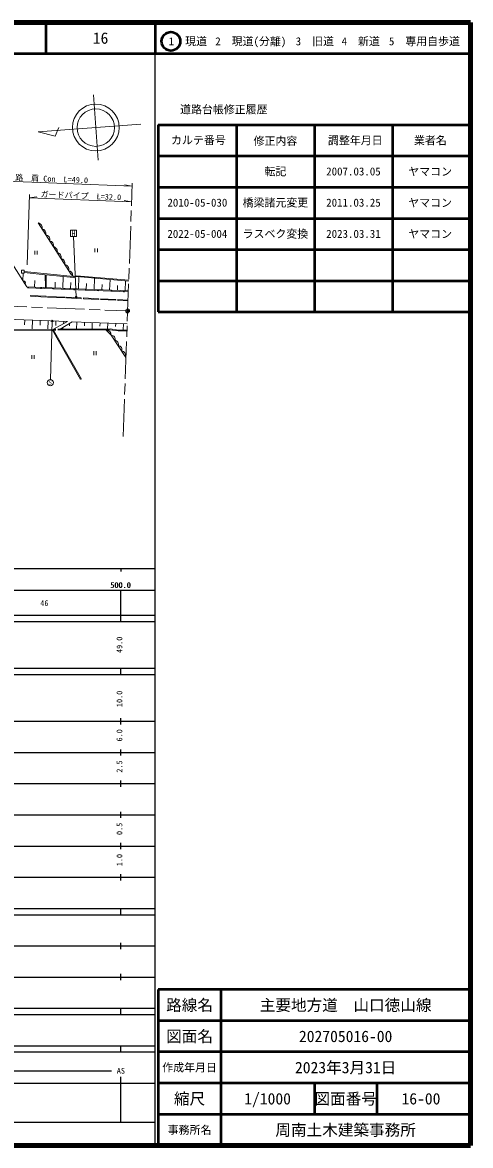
# Model space of a CAD drawing. Units: millimetres, scale not verified. Extents: x 40000 to 680000, y 20000 to 380000.
# Drawn here: x 536483 to 680000, y 20000 to 380000 of the extents above; entities that cross this region are included whole.
import ezdxf
from ezdxf.enums import TextEntityAlignment as Align

# ---------------------------------------------------------------- set-up
doc = ezdxf.new("R2010")
doc.units = ezdxf.units.MM
doc.header["$LTSCALE"] = 1000
doc.header["$PDMODE"] = 32
doc.header["$PDSIZE"] = 500
doc.linetypes.add('CHAIN', pattern=[18.5, 12, -1.5, 3.5, -1.5])
for name, color, linetype, lineweight in [('M-BGD', 7, 'Continuous', 13), ('M-BMK', 2, 'CHAIN', 13), ('M-BMK-SRVR', 3, 'Continuous', 13), ('M-STR-HTXT', 7, 'Continuous', 13), ('M-STR-STRC', 7, 'Continuous', 13), ('M-TTL', 2, 'Continuous', 140), ('M-TTL-BAND', 7, 'Continuous', 25), ('M-TTL-FRAM', 2, 'Continuous', 50), ('M-TTL-LINE', 7, 'Continuous', 50)]:
    doc.layers.add(name, color=color, linetype=linetype, lineweight=lineweight)
doc.layers.add('M-OTRS', color=6, linetype='Continuous')
doc.layers.add('M-TTL-TXT', color=7, linetype='Continuous')
doc.styles.add('ＭＳ ゴシック', font='')
doc.styles.get('ＭＳ ゴシック').set_extended_font_data('MS Gothic')

msp = doc.modelspace()

# ---------------------------------------------------------------- hatches: boundary and pattern name
at = {"layer": 'M-BGD'}
for points in [[(538414, 294929), (538115, 294941, -1)], [(542571, 294761), (542271, 294773, -1)], [(546524, 294601), (546224, 294613, -1)], [(550056, 294458), (549756, 294470, -1)], [(553213, 294330), (552913, 294342, -1)], [(556822, 294184), (556522, 294196, -1)], [(560846, 294021), (560546, 294033, -1)], [(565080, 293850), (564780, 293862, -1)], [(569141, 293685), (568842, 293697, -1)]]:
    msp.add_hatch(color=256, dxfattribs=at).paths.add_polyline_path(points)
at = {"layer": 'M-STR-HTXT'}
for points in [[(553917, 292106, -1), (553477, 291867, -1)], [(545838, 284120, -1), (546206, 284458, -1)]]:
    msp.add_hatch(color=256, dxfattribs=at).paths.add_polyline_path(points)

# ---------------------------------------------------------------- linework, layer by layer
at = {"layer": 'M-BGD'}
for p, q in [((537877, 295264), (527821, 311078)), ((540415, 306799), (540415, 305599)), ((541215, 306799), (541215, 305599)), ((559669, 307573), (559669, 306373)), ((560469, 307573), (560469, 306373)), ((536594, 297281), (536667, 299689)), ((537044, 299837), (543793, 299154)), ((543812, 295011), (543793, 299154)), ((544112, 294998), (544093, 299123)), ((536740, 297052), (537272, 296216)), ((537886, 295250), (570401, 293934)), ((540315, 295152), (540400, 297244)), ((546919, 294885), (546995, 296777)), ((549417, 294784), (549570, 298569)), ((551915, 294683), (551993, 296620)), ((554413, 294582), (554570, 298457)), ((556911, 294480), (556984, 296299)), ((559409, 294379), (559556, 298017)), ((561907, 294278), (561975, 295978)), ((564404, 294177), (564542, 297576)), ((566902, 294076), (566966, 295656)), ((569400, 293975), (569528, 297135)), ((538414, 294929), (538115, 294941)), ((538120, 294941), (570389, 293635)), ((542571, 294761), (542271, 294773)), ((546524, 294601), (546224, 294613)), ((550056, 294458), (549756, 294470)), ((553213, 294330), (552913, 294342)), ((556822, 294184), (556522, 294196)), ((560846, 294021), (560546, 294033)), ((565080, 293850), (564780, 293862)), ((569141, 293685), (568842, 293697)), ((537195, 284645), (537133, 283097)), ((539693, 284544), (539577, 281668)), ((542191, 284443), (542133, 283005)), ((544689, 284343), (544582, 281686)), ((546067, 281413), (555105, 265550)), ((547170, 281695), (546410, 281692)), ((546410, 281692), (546411, 281415)), ((547171, 281418), (546411, 281415)), ((546411, 281415), (555366, 265698)), ((547187, 284242), (547134, 282914)), ((548529, 281699), (547770, 281697)), ((548530, 281424), (547771, 281421)), ((564625, 281757), (548529, 281699)), ((548529, 281699), (548530, 281424)), ((564325, 281494), (548530, 281424)), ((549380, 282225), (549363, 281702)), ((549685, 284141), (549656, 283421)), ((551508, 283538), (551502, 282731)), ((553851, 284029), (553758, 281718)), ((556349, 283929), (556303, 282774)), ((558847, 283829), (558763, 281736)), ((561345, 283730), (561303, 282683)), ((563843, 283630), (563768, 281753)), ((566341, 283530), (566303, 282592)), ((568839, 283430), (568759, 281435)), ((559300, 274602), (559300, 273402)), ((560100, 274602), (560100, 273402)), ((539440, 273399), (539440, 272199)), ((540240, 273399), (540240, 272199))]:
    msp.add_line(p, q, dxfattribs=at)
for points in [[(541531, 315729), (552090, 299211), (552783, 298545)], [(537044, 300139), (552783, 298545), (553818, 298825), (570522, 297348)], [(544093, 299123), (552808, 298241), (553845, 298521), (570496, 297049)], [(519300, 281523), (525715, 285108), (550915, 284091), (546410, 281693), (546410, 281692)], [(546411, 281415), (519646, 281297), (519300, 281523)], [(546410, 281692), (519735, 281597), (519595, 281689)], [(570021, 283383), (552398, 284087), (548529, 281699)], [(563146, 281488), (564934, 279746), (569635, 272613)], [(564325, 281494), (567185, 281115), (569941, 281151)], [(564625, 281757), (567203, 281415), (569937, 281451)]]:
    msp.add_lwpolyline(points, dxfattribs=at)
msp.add_lwpolyline([(536144, 300589), (537044, 300589), (537044, 299689), (536144, 299689)], close=True, dxfattribs=at)
for centre, radius, start, end in [((541246, 314207), 1548, 345.78332, 79.39405), ((542461, 312306), 1548, 345.78332, 79.39405), ((543677, 310404), 1548, 345.78332, 79.39405), ((544893, 308502), 1548, 345.78332, 79.39405), ((546108, 306601), 1548, 345.78332, 79.39405), ((547324, 304699), 1548, 345.78332, 79.39405), ((548539, 302798), 1548, 345.78332, 79.39405), ((549755, 300896), 1548, 345.78332, 79.39405), ((550971, 298994), 1548, 353.14693, 79.39405), ((536924, 296582), 505, 313.62521, 111.2834), ((538265, 294935), 150, 357.68237, 177.68237), ((542421, 294767), 150, 357.68237, 177.68237), ((546374, 294607), 150, 357.68237, 177.68237), ((549906, 294464), 150, 357.68237, 177.68237), ((553063, 294336), 150, 357.68237, 177.68237), ((556672, 294190), 150, 357.68237, 177.68237), ((560696, 294027), 150, 357.68237, 177.68237), ((564930, 293856), 150, 357.68237, 177.68237), ((568991, 293691), 150, 357.68237, 177.68237), ((563229, 279708), 1705, 1.27817, 90.17191), ((564897, 278510), 1237, 338.46644, 88.31169), ((566011, 276820), 1237, 338.46644, 88.31169), ((567125, 275130), 1237, 338.46644, 88.31169), ((568239, 273439), 1237, 338.46644, 88.31169)]:
    msp.add_arc(centre, radius, start, end, dxfattribs=at)
at = {"layer": 'M-BMK'}
msp.add_line((568724, 247240), (571640, 328501), dxfattribs=at)
msp.add_lwpolyline([(208965, 300413), (235951, 301023), (370610, 295970), (470424, 291588), (570170, 287527)], dxfattribs=at)
at = {"layer": 'M-BMK-SRVR'}
for p, q in [((560738, 335816), (559187, 356759)), ((574423, 347358), (541484, 344919)), ((546974, 343514), (548118, 346288)), ((541484, 344919), (546974, 343514))]:
    msp.add_line(p, q, dxfattribs=at)
for centre, radius in [((559959, 346329), 7500), ((559962, 346287), 6000), ((570170, 287527), 600)]:
    msp.add_circle(centre, radius, dxfattribs=at)
at = {"layer": 'M-OTRS'}
msp.add_point((570170, 287527), dxfattribs=at)
msp.add_point((570170, 287527), dxfattribs=at)
at = {"layer": 'M-STR-HTXT'}
for p, q in [((490479, 330804), (571604, 327502)), ((571604, 327502), (569189, 327942)), ((537956, 302292), (538708, 324838)), ((538675, 323838), (541118, 324081)), ((538675, 323838), (571425, 322505)), ((571425, 322505), (569009, 322945)), ((553697, 291986), (552820, 311374)), ((546022, 284289), (545416, 265546))]:
    msp.add_line(p, q, dxfattribs=at)
for centre in [(553697, 291986), (546022, 284289)]:
    msp.add_circle(centre, 250, dxfattribs=at)
at = {"layer": 'M-STR-STRC'}
for p, q in [((539062, 292211), (539073, 292460)), ((539062, 292211), (544038, 291981)), ((539073, 292460), (544050, 292231)), ((544038, 291981), (544050, 292231)), ((544545, 291958), (544556, 292208)), ((544545, 291958), (550120, 291701)), ((544556, 292208), (550132, 291951)), ((550120, 291701), (550132, 291951)), ((550563, 291680), (550575, 291930)), ((550563, 291680), (555301, 291462)), ((550575, 291930), (555312, 291712)), ((555301, 291462), (555312, 291712)), ((556020, 291429), (556032, 291678)), ((556032, 291678), (560940, 291452)), ((556020, 291429), (560928, 291202)), ((560928, 291202), (560940, 291452)), ((561526, 291175), (561538, 291425)), ((561526, 291175), (566379, 290951)), ((561538, 291425), (566390, 291201)), ((566379, 290951), (566390, 291201)), ((566978, 290923), (566990, 291173)), ((566978, 290923), (570286, 290771)), ((566990, 291173), (570295, 291021))]:
    msp.add_line(p, q, dxfattribs=at)
msp.add_lwpolyline([(551820, 311374), (553820, 311374), (553820, 313374), (551820, 313374)], close=True, dxfattribs=at)
msp.add_circle((545383, 264547), 1000, dxfattribs=at)
at = {"layer": 'M-TTL'}
for p, q in [((680000, 380000), (40000, 380000)), ((680000, 20000), (680000, 380000)), ((40000, 20000), (680000, 20000))]:
    msp.add_line(p, q, dxfattribs=at)
at = {"layer": 'M-TTL-BAND'}
for p, q in [((579000, 20000), (579000, 370000)), ((40000, 205000), (579000, 205000)), ((568000, 205000), (568000, 204000)), ((68000, 198000), (579000, 198000)), ((568000, 188000), (568000, 198000)), ((40000, 190000), (579000, 190000)), ((40000, 188000), (579000, 188000)), ((40000, 173000), (579000, 173000)), ((568000, 171000), (568000, 173000)), ((40000, 171000), (579000, 171000)), ((40000, 156000), (579000, 156000)), ((568000, 155000), (568000, 157000)), ((46000, 146000), (579000, 146000)), ((568000, 145000), (568000, 147000)), ((568000, 135000), (568000, 137000)), ((52000, 136000), (579000, 136000)), ((46000, 126000), (579000, 126000)), ((568000, 125000), (568000, 127000)), ((52000, 116000), (579000, 116000)), ((568000, 115000), (568000, 117000)), ((46000, 106000), (579000, 106000)), ((568000, 105000), (568000, 107000)), ((40000, 96000), (579000, 96000)), ((40000, 94000), (579000, 94000)), ((568000, 94000), (568000, 96000)), ((49000, 84000), (579000, 84000)), ((568000, 83000), (568000, 85000)), ((40000, 74000), (579000, 74000)), ((568000, 73000), (568000, 75000)), ((40000, 64000), (579000, 64000)), ((40000, 62000), (579000, 62000)), ((568000, 62000), (568000, 64000)), ((40000, 52000), (579000, 52000)), ((568000, 50000), (568000, 52000)), ((40000, 50000), (579000, 50000)), ((71000, 44000), (565000, 44000)), ((40000, 40000), (579000, 40000)), ((568000, 27500), (568000, 42000)), ((68000, 27500), (579000, 27500))]:
    msp.add_line(p, q, dxfattribs=at)
at = {"layer": 'M-TTL-FRAM'}
for p, q in [((580000, 347197), (580000, 287197)), ((580000, 347197), (680000, 347197)), ((580000, 287197), (680000, 287197)), ((680000, 70000), (580000, 70000)), ((580000, 70000), (580000, 20000))]:
    msp.add_line(p, q, dxfattribs=at)
at = {"layer": 'M-TTL-LINE'}
for p, q in [((543997, 380000), (543997, 370000)), ((579000, 380000), (579000, 370000)), ((40000, 370000), (680000, 370000)), ((605000, 347197), (605000, 287197)), ((630000, 347197), (630000, 287197)), ((655000, 347197), (655000, 287197)), ((580000, 337197), (680000, 337197)), ((580000, 327197), (680000, 327197)), ((580000, 317197), (680000, 317197)), ((580000, 307197), (680000, 307197)), ((580000, 297197), (680000, 297197)), ((600000, 70000), (600000, 20000)), ((680000, 60000), (580000, 60000)), ((680000, 50000), (580000, 50000)), ((680000, 40000), (580000, 40000)), ((630000, 40000), (630000, 30000)), ((650000, 40000), (650000, 30000)), ((680000, 30000), (580000, 30000))]:
    msp.add_line(p, q, dxfattribs=at)
msp.add_circle((584031, 373958), 3000, dxfattribs=at)

# ---------------------------------------------------------------- texts
at = {"layer": 'M-STR-HTXT', "style": 'ＭＳ ゴシック'}
for s, p in [('路\u3000肩 Con\u3000L=49.0', (545762, 328399)), ('ガードパイプ\u3000L=32.0', (555128, 323013))]:
    msp.add_text(s, height=1833, rotation=357.669, dxfattribs=at).set_placement(p, align=Align.BOTTOM_CENTER)
at = {"layer": 'M-STR-STRC', "style": 'ＭＳ ゴシック'}
for s, height, p in [('H', 1833, (552820, 312374)), ('S', 1320, (545383, 264547))]:
    msp.add_text(s, height=height, dxfattribs=at).set_placement(p, align=Align.MIDDLE_CENTER)
at = {"layer": 'M-TTL-BAND', "style": 'ＭＳ ゴシック'}
for s, p in [('500.0', (567844, 198195)), ('500.0', (568000, 198195)), ('46', (543500, 192405)), ('AS', (568000, 42500))]:
    msp.add_text(s, height=1833, dxfattribs=at).set_placement(p, align=Align.BOTTOM_CENTER)
for s, p in [('49.0', (569000, 180500)), ('10.0', (569000, 163174)), ('6.0', (569000, 151500)), ('2.5', (569000, 141500)), ('0.5', (569000, 121500)), ('1.0', (569000, 111500))]:
    msp.add_text(s, height=1833, rotation=90, dxfattribs=at).set_placement(p, align=Align.BOTTOM_CENTER)
at = {"layer": 'M-TTL-TXT', "style": 'ＭＳ ゴシック'}
for s, height, p in [('16', 3666, (561497, 375000)), ('1\u3000現道', 2566, (589448, 373958)), ('2\u3000現道(分離)', 2566, (609619, 373958)), ('3\u3000旧道', 2566, (630121, 373958)), ('4\u3000新道', 2566, (644824, 373958)), ('5\u3000専用自歩道', 2566, (665228, 373958)), ('道路台帳修正履歴', 2566, (600968, 352113)), ('カルテ番号', 2566, (592839, 342277)), ('修正内容', 2566, (617509, 342023)), ('調整年月日', 2566, (643089, 342197)), ('業者名', 2566, (667134, 342197)), ('転記', 2566, (617500, 332245)), ('2007.03.05', 2566, (642500, 332245)), ('ヤマコン', 2566, (667077, 332189)), ('2010-05-030', 2566, (592500, 322245)), ('橋梁諸元変更', 2566, (617500, 322245)), ('2011.03.25', 2566, (642500, 322245)), ('ヤマコン', 2566, (667077, 322189)), ('2022-05-004', 2566, (592500, 312245)), ('ラスベク変換', 2566, (617500, 312245)), ('2023.03.31', 2566, (642500, 312245)), ('ヤマコン', 2566, (667077, 312189)), ('路線名', 3666, (590000, 65000)), ('路線名', 3666, (590000, 65000)), ('主要地方道\u3000山口徳山線', 3666, (640000, 65000)), ('図面名', 3666, (590000, 55000)), ('図面名', 3666, (590000, 55000)), ('202705016-00', 3666, (640000, 55000)), ('2023年3月31日', 3666, (640000, 45000)), ('作成年月日', 2566, (590000, 45000)), ('作成年月日', 2566, (590000, 45000)), ('縮尺', 3666, (590000, 35000)), ('縮尺', 3666, (590000, 35000)), ('1/1000', 3666, (615000, 35000)), ('図面番号', 3666, (640000, 35000)), ('図面番号', 3666, (640000, 35000)), ('16-00', 3666, (664125, 35000)), ('事務所名', 2566, (590000, 25000)), ('事務所名', 2566, (590000, 25000)), ('周南土木建築事務所', 3666, (640000, 25000))]:
    msp.add_text(s, height=height, dxfattribs=at).set_placement(p, align=Align.MIDDLE_CENTER)

doc.saveas('drawing.dxf')
